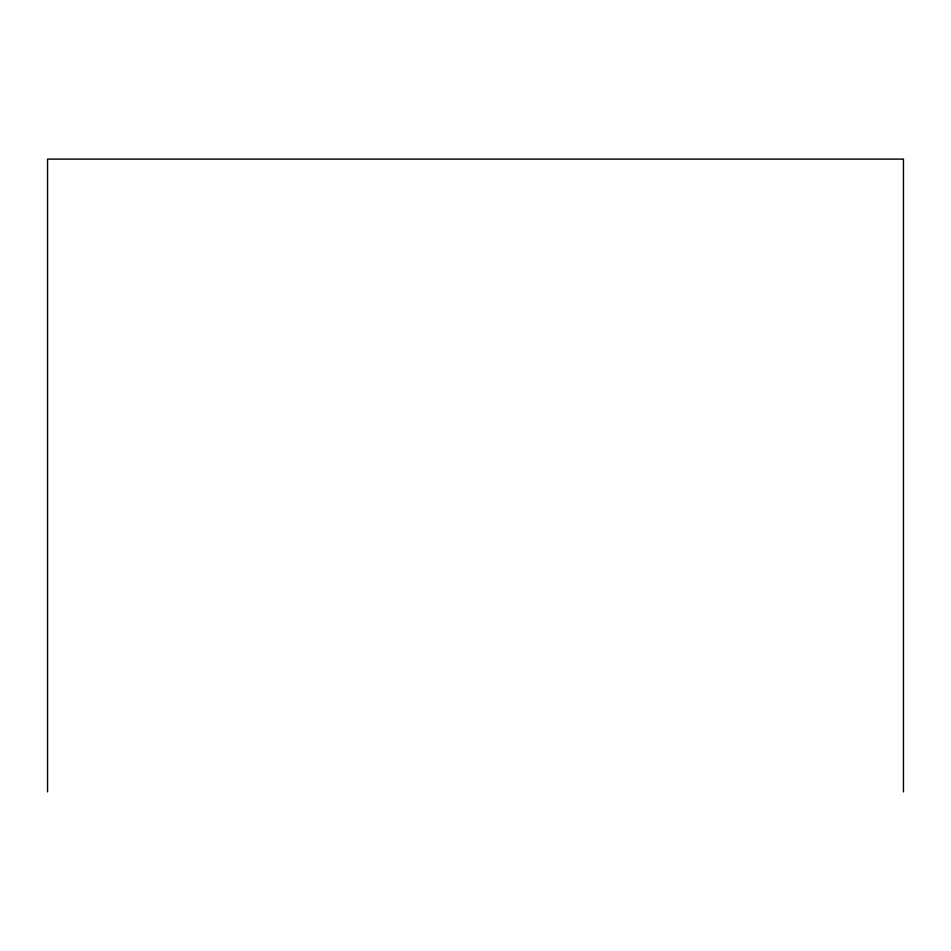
<?xml version="1.0" encoding="UTF-8"?>
<svg xmlns="http://www.w3.org/2000/svg" width="951" height="951" viewBox="0 0 951 951"><rect width="100%" height="100%" fill="white"/><g stroke="black" fill="none" stroke-linecap="round" stroke-linejoin="round"><path stroke-width="1.43" d="M903.45 791.886L903.45 159.114L47.55 159.114L47.55 791.886"/></g></svg>
